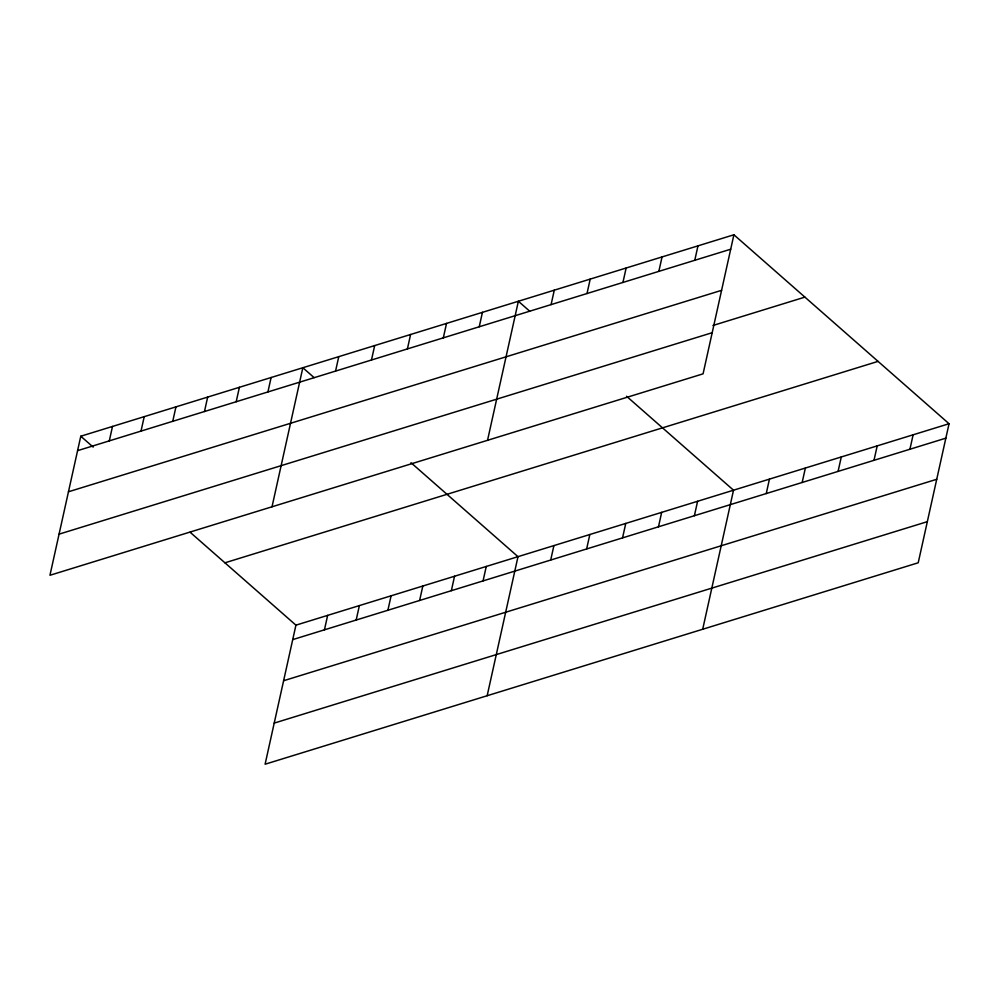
<?xml version="1.0" encoding="UTF-8"?>
<svg xmlns="http://www.w3.org/2000/svg" width="999" height="999" viewBox="0 0 999 999"><rect width="100%" height="100%" fill="white"/><g stroke="black" fill="none" stroke-linecap="round" stroke-linejoin="round"><path stroke-width="1.5" d="M733.903 234.777L80.782 436.226L49.95 575.274L703.071 373.838L733.903 234.777L949.05 423.726L918.218 562.774L265.097 764.223L295.929 625.162L949.05 423.726M109.303 440.871L112.5 426.436M141.021 431.093L144.218 416.658M172.752 421.303L175.949 406.868M204.47 411.526L207.667 397.078M236.189 401.735L239.398 387.3M267.919 391.945L271.116 377.51M272.015 506.793L302.834 367.732L314.111 377.622M335.564 371.091L338.761 356.655M371.478 360.002L374.687 345.567M324.45 629.82L327.647 615.384M407.405 348.926L410.601 334.49M356.181 620.029L359.378 605.594M443.319 337.849L446.528 323.414M387.899 610.252L391.096 595.816M479.245 326.773L482.442 312.337M419.617 600.461L422.827 586.026M451.348 590.684L454.545 576.248M487.537 440.309L518.369 301.248L529.645 311.151M483.066 580.894L486.263 566.458M551.086 304.608L554.295 290.172M487.162 695.729L517.994 556.68L411.001 462.712M587.012 293.531L590.209 279.096M550.711 560.027L553.908 545.591M622.939 282.455L626.136 268.019M586.638 548.951L589.835 534.515M658.853 271.378L662.05 256.93M622.552 537.874L625.761 523.439M694.78 260.289L697.976 245.854M658.478 526.798L661.675 512.362M694.392 515.721L697.602 501.273M702.697 629.258L733.516 490.197L626.523 396.241M766.245 493.556L769.442 479.12M802.16 482.48L805.369 468.044M838.086 471.403L841.283 456.955M874 460.314L877.209 445.879M909.927 449.238L913.123 434.802M77.572 450.661L730.694 249.213M68.456 491.783L721.578 290.334M712.936 325.487L804.894 297.128M59.066 534.153L712.187 332.704M224.925 562.812L878.046 361.376M292.732 639.61L945.853 438.161M283.616 680.731L936.737 479.283M274.213 723.101L927.334 521.653M80.782 436.226L93.169 447.102M190.097 532.217L295.929 625.162"/></g></svg>
